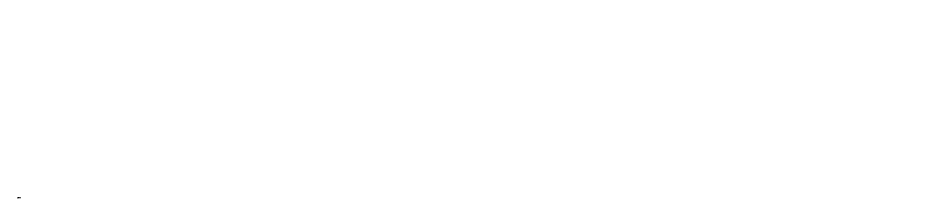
# Model space of a CAD drawing. Header units: millimetres. Extents: x -314343 to 682031, y 21428 to 98936.
# Drawn here: x -314343 to 72642, y 21428 to 98936 of the extents above; entities that cross this region are included whole.
import ezdxf

# ---------------------------------------------------------------- set-up
doc = ezdxf.new("R2010")
doc.units = ezdxf.units.MM
doc.header["$MEASUREMENT"] = 0
doc.linetypes.add('ACAD_ISO03W100', pattern=[30, 12, -18])
doc.layers.get('Defpoints').update_dxf_attribs({"color": 6})
doc.layers.add('АР_Перегородки газоблок_Штрих', color=165, linetype='Continuous', lineweight=5)
doc.layers.add('АР_Штриховка кирпич', color=250, linetype='Continuous', lineweight=9)

msp = doc.modelspace()

# ---------------------------------------------------------------- hatches: boundary and pattern name
at = {"layer": 'АР_Перегородки газоблок_Штрих', "ltscale": 100}
h = msp.add_hatch(dxfattribs=at)
h.set_pattern_fill('AR-CONC', color=256, scale=30, angle=90)
h.set_pattern_definition([(140, (-70759.99, 11273.29), (18.82564, 215.17805), [22.5, -247.5]), (85, (-70759.99, 11273.29), (-225.65764, -41.6254), [18, -198]), (190.45144, (-70758.42, 11291.22), (-206.832, 173.55265), [19.12206, -210.34263]), (136.1842, (-70820, 11273.29), (49.6558, 320.1724), [33.75, -371.25]), (186.63564, (-70815.85, 11299.97), (-292.2356, 280.3986), [28.6831, -315.5141]), (81.18416, (-70820, 11273.3), (-292.2356, 280.3986), [27, -297]), (111, (-70804.99, 11303.29), (120.78567, 179.07212), [22.5, -247.5]), (56, (-70804.99, 11303.29), (-217.545, 72.9946), [18, -198]), (161.45144, (-70794.92, 11318.2), (-96.75935, 252.0667), [19.12206, -210.34263]), (127.5, (-70759.99, 11273.286), (-99.868156, 3.647957), [0, -195.6, 0, -201, 0, -198.75]), (97.5, (-70759.99, 11273.29), (-118.32351, 78.92086), [0, -114.6, 0, -191.1, 0, -75.75]), (57.5, (-70759.99, 11206.386), (6.76646, 160.14673), [0, -75, 0, -234, 0, -310.5]), (47.5, (-70759.99, 11176.39), (-30.0315, 174.95585), [0, -97.5, 0, -155.4, 0, -220.5])])
h.paths.add_polyline_path([(-197234, 98935.7), (-197234, 98625.7), (-197234, 98727.6)])
h = msp.add_hatch(dxfattribs=at)
h.set_pattern_fill('AR-CONC', color=256, scale=30, angle=90)
h.set_pattern_definition([(140, (64178.17, 11273.29), (18.82564, 215.17805), [22.5, -247.5]), (85, (64178.17, 11273.29), (-225.65764, -41.6254), [18, -198]), (190.45144, (64179.74, 11291.22), (-206.832, 173.55265), [19.12206, -210.34263]), (136.1842, (64118.17, 11273.29), (49.6558, 320.1724), [33.75, -371.25]), (186.63564, (64122.3, 11299.97), (-292.2356, 280.3986), [28.6831, -315.5141]), (81.18416, (64118.17, 11273.3), (-292.2356, 280.3986), [27, -297]), (111, (64133.17, 11303.29), (120.78567, 179.07212), [22.5, -247.5]), (56, (64133.17, 11303.29), (-217.545, 72.9946), [18, -198]), (161.45144, (64143.23, 11318.2), (-96.75935, 252.0667), [19.12206, -210.34263]), (127.5, (64178.17, 11273.286), (-99.868156, 3.647957), [0, -195.6, 0, -201, 0, -198.75]), (97.5, (64178.17, 11273.29), (-118.32351, 78.92086), [0, -114.6, 0, -191.1, 0, -75.75]), (57.5, (64178.17, 11206.386), (6.76646, 160.14673), [0, -75, 0, -234, 0, -310.5]), (47.5, (64178.17, 11176.39), (-30.0315, 174.95585), [0, -97.5, 0, -155.4, 0, -220.5])])
h.paths.add_polyline_path([(-62295.9, 98935.7), (-62295.9, 98625.7), (-62295.9, 98727.6)])
h = msp.add_hatch(dxfattribs=at)
h.set_pattern_fill('AR-CONC', color=256, scale=30, angle=90)
h.set_pattern_definition([(140, (199116.32, 11273.29), (18.82564, 215.17805), [22.5, -247.5]), (85, (199116.32, 11273.29), (-225.65764, -41.6254), [18, -198]), (190.45144, (199117.9, 11291.22), (-206.832, 173.55265), [19.12206, -210.34263]), (136.1842, (199056.32, 11273.29), (49.6558, 320.1724), [33.75, -371.25]), (186.63564, (199060.46, 11299.97), (-292.2356, 280.3986), [28.6831, -315.5141]), (81.18416, (199056.32, 11273.3), (-292.2356, 280.3986), [27, -297]), (111, (199071.32, 11303.29), (120.78567, 179.07212), [22.5, -247.5]), (56, (199071.32, 11303.29), (-217.545, 72.9946), [18, -198]), (161.45144, (199081.4, 11318.2), (-96.75935, 252.0667), [19.12206, -210.34263]), (127.5, (199116.325, 11273.286), (-99.868156, 3.647957), [0, -195.6, 0, -201, 0, -198.75]), (97.5, (199116.32, 11273.29), (-118.32351, 78.92086), [0, -114.6, 0, -191.1, 0, -75.75]), (57.5, (199116.325, 11206.386), (6.76646, 160.14673), [0, -75, 0, -234, 0, -310.5]), (47.5, (199116.32, 11176.39), (-30.0315, 174.95585), [0, -97.5, 0, -155.4, 0, -220.5])])
h.paths.add_polyline_path([(72642.3, 98935.7), (72642.3, 98625.7), (72642.3, 98727.6)])
at = {"layer": 'АР_Штриховка кирпич', "ltscale": 100}
h = msp.add_hatch(dxfattribs=at)
h.set_pattern_fill('ANSI32', color=256, scale=500)
h.paths.add_polyline_path([(-265043.8, 76559.3), (-265043.8, 76309.3), (-263043.8, 76309.3), (-263043.8, 76559.3)], flags=0)

# ---------------------------------------------------------------- linework, layer by layer
at = {"layer": 'Defpoints', "linetype": 'ACAD_ISO03W100', "ltscale": 2, "elevation": -938.2}
msp.add_lwpolyline([(-314343.1, 21428.3), (-314343.1, 21620.2), (-313156.7, 21620.2)], dxfattribs=at)

doc.saveas('drawing.dxf')
